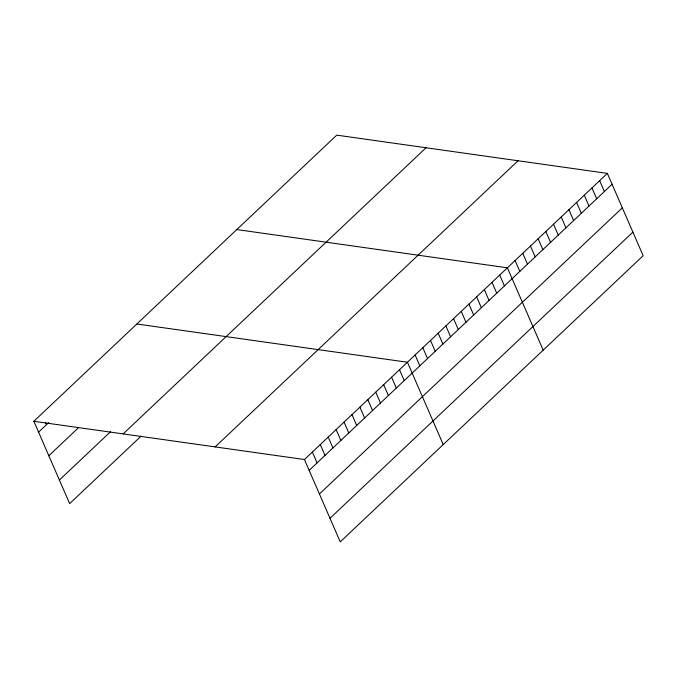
<?xml version="1.0" encoding="UTF-8"?>
<svg xmlns="http://www.w3.org/2000/svg" width="677" height="677" viewBox="0 0 677 677"><rect width="100%" height="100%" fill="white"/><g stroke="black" fill="none" stroke-linecap="round" stroke-linejoin="round"><path stroke-width="1.02" d="M33.85 421.289L336.757 135.138L607.354 173.38L643.15 255.711L340.243 541.862L304.447 459.522L33.85 421.289L69.646 503.62L140.951 436.267M38.572 432.154L48.659 422.626M48.829 455.739L78.354 427.847M59.398 480.035L110.529 431.731M123.146 433.906L426.053 147.755M215.151 446.905L518.049 160.762M304.447 459.522L607.354 173.38M309.169 470.388L612.076 184.237M319.426 493.973L622.332 207.831M329.995 518.277L632.893 232.126M236.798 229.571L507.395 267.804L543.191 350.144M136.839 323.995L407.436 362.237L443.232 444.569M599.661 180.641L604.383 191.506M591.969 187.901L596.699 198.767M584.285 195.171L589.007 206.036M576.592 202.431L581.315 213.297M568.908 209.692L573.631 220.558M561.216 216.962L565.938 227.827M553.524 224.222L558.254 235.088M545.84 231.483L550.562 242.349M538.147 238.753L542.869 249.618M530.463 246.013L535.185 256.879M522.771 253.283L527.493 264.14M515.079 260.543L519.809 271.409M499.702 275.074L504.424 285.931M492.018 282.334L496.74 293.2M484.326 289.595L489.048 300.461M476.633 296.864L481.364 307.722M468.949 304.125L473.672 314.991M461.257 311.386L465.979 322.252M453.565 318.655L458.295 329.521M445.881 325.916L450.603 336.782M438.188 333.177L442.919 344.043M430.504 340.446L435.226 351.312M422.812 347.707L427.534 358.573M415.119 354.968L419.85 365.834M399.515 369.718L404.237 380.584M391.594 377.207L396.316 388.065M383.664 384.688L388.395 395.554M375.743 392.169L380.474 403.035M367.823 399.658L372.545 410.516M359.902 407.139L364.624 418.005M351.981 414.62L356.703 425.486M344.06 422.109L348.782 432.967M336.139 429.59L340.861 440.456M328.21 437.071L332.94 447.937M320.289 444.561L325.019 455.426M312.368 452.041L317.09 462.907M45.706 422.863L46.493 424.665"/></g></svg>
